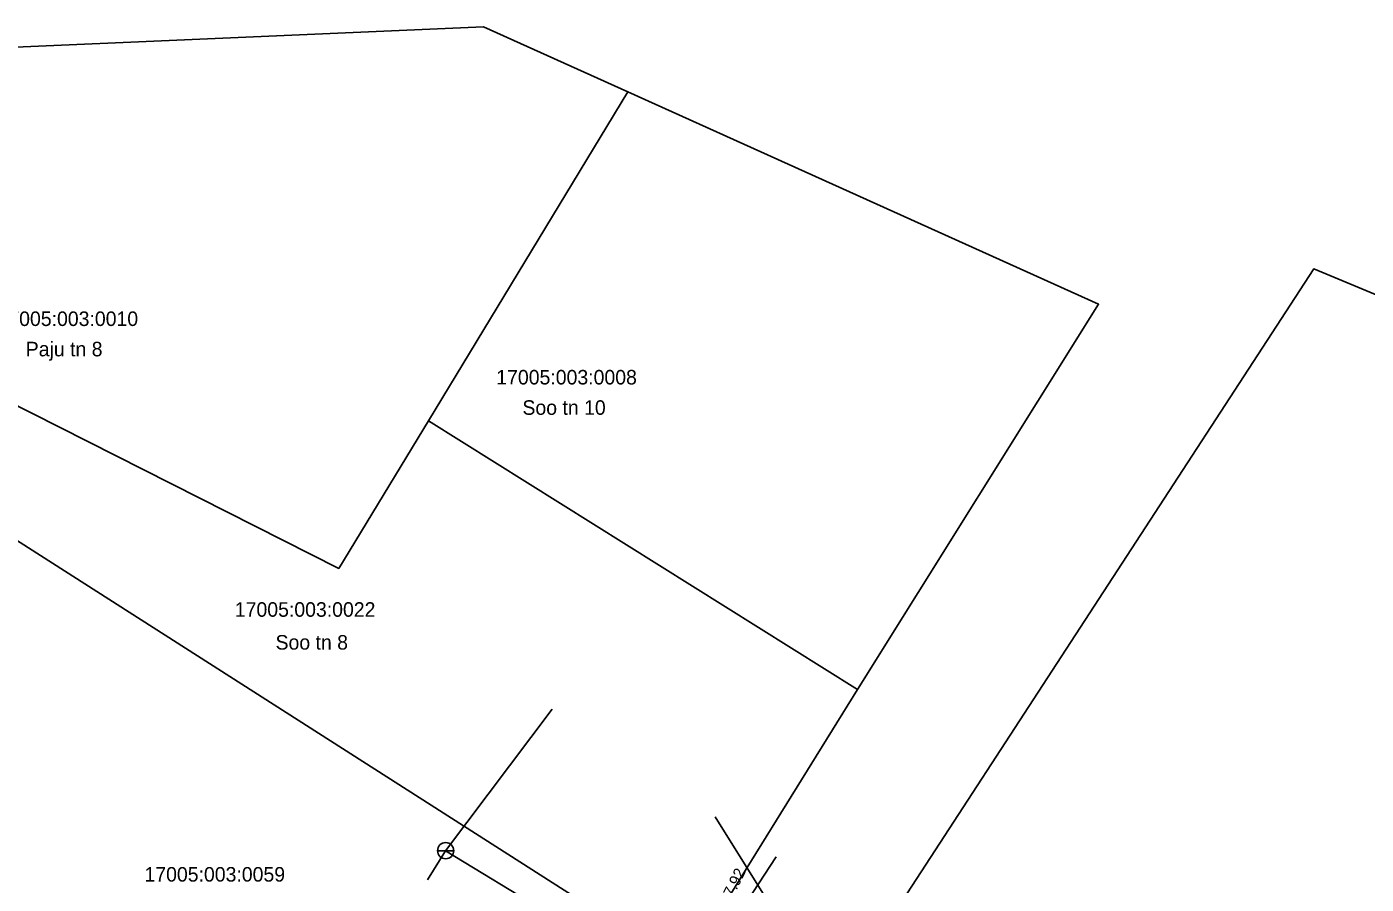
# Model space of a CAD drawing. Extents: x 641028 to 641429, y 6455650 to 6456007.
# Drawn here: x 641261.2 to 641344.1, y 6455953.9 to 6456007 of the extents above; entities that cross this region are included whole.
import ezdxf

# ---------------------------------------------------------------- set-up
doc = ezdxf.new("R2010")
doc.units = 0
for name, color, linetype in [('KORGUS', 7, 'Continuous'), ('MPKAABEL', 7, 'Continuous'), ('PIIR', 7, 'Continuous'), ('SITRASS', 7, 'Continuous'), ('VKAEV', 7, 'Continuous'), ('VTRASS', 7, 'Continuous')]:
    doc.layers.add(name, color=color, linetype=linetype)

msp = doc.modelspace()

# ---------------------------------------------------------------- linework, layer by layer
at = {"layer": 'MPKAABEL'}
msp.add_line((641314.141, 6455941.414), (641303.805, 6455958.048), dxfattribs=at)
at = {"layer": 'PIIR'}
for points in [[(641237.36, 6455995.24), (641280.5, 6455973.42), (641286.06, 6455982.56), (641298.39, 6456002.93), (641289.46, 6456006.95), (641241.97, 6456004.88)], [(641312.6, 6455965.93), (641327.52, 6455989.77), (641298.39, 6456002.93), (641286.06, 6455982.56)], [(641301.94, 6455948.72), (641312.6, 6455965.93), (641286.06, 6455982.56), (641280.5, 6455973.42), (641237.36, 6455995.24), (641235.34, 6455991.29)], [(641301.94, 6455948.72), (641235.34, 6455991.29), (641228.11, 6455971.68), (641291.33, 6455932.26)], [(641381.16, 6455934.21), (641401.95, 6455966.49), (641340.84, 6455991.96), (641313.65, 6455950.2), (641334.34, 6455937.85), (641340.67, 6455948.11), (641347.08, 6455944.33), (641362.69, 6455946.26)]]:
    msp.add_lwpolyline(points, close=True, dxfattribs=at)
at = {"layer": 'SITRASS'}
msp.add_lwpolyline([(641294.88, 6455935.729), (641302.927, 6455948.457), (641307.568, 6455955.569)], dxfattribs=at)
at = {"layer": 'VKAEV'}
msp.add_line((641286.617, 6455955.943), (641287.617, 6455955.943), dxfattribs=at)
msp.add_circle((641287.117, 6455955.943), 0.5, dxfattribs=at)
at = {"layer": 'VTRASS'}
msp.add_line((641287.117, 6455955.943), (641293.711, 6455964.696), dxfattribs=at)
msp.add_lwpolyline([(641287.256, 6455915.277), (641305.868, 6455944.545), (641287.117, 6455955.943), (641285.986, 6455954.132)], dxfattribs=at)

# ---------------------------------------------------------------- texts
at = {"layer": 'KORGUS'}
msp.add_text(' 47.92', height=0.7, rotation=63.46259, dxfattribs=at).set_placement((641304.536, 6455952.307))
at = {"layer": 'PIIR'}
for s, p in [('17005:003:0010', (641259.387, 6455988.425)), ('Paju tn 8', (641261.133, 6455986.547)), ('17005:003:0008', (641290.251, 6455984.805)), ('Soo tn 10', (641291.87, 6455982.927)), ('17005:003:0022', (641274.072, 6455970.425)), ('Soo tn 8', (641276.592, 6455968.391)), ('17005:003:0059', (641268.481, 6455954.029))]:
    msp.add_text(s, height=0.9, dxfattribs=at).set_placement(p)

doc.saveas('drawing.dxf')
